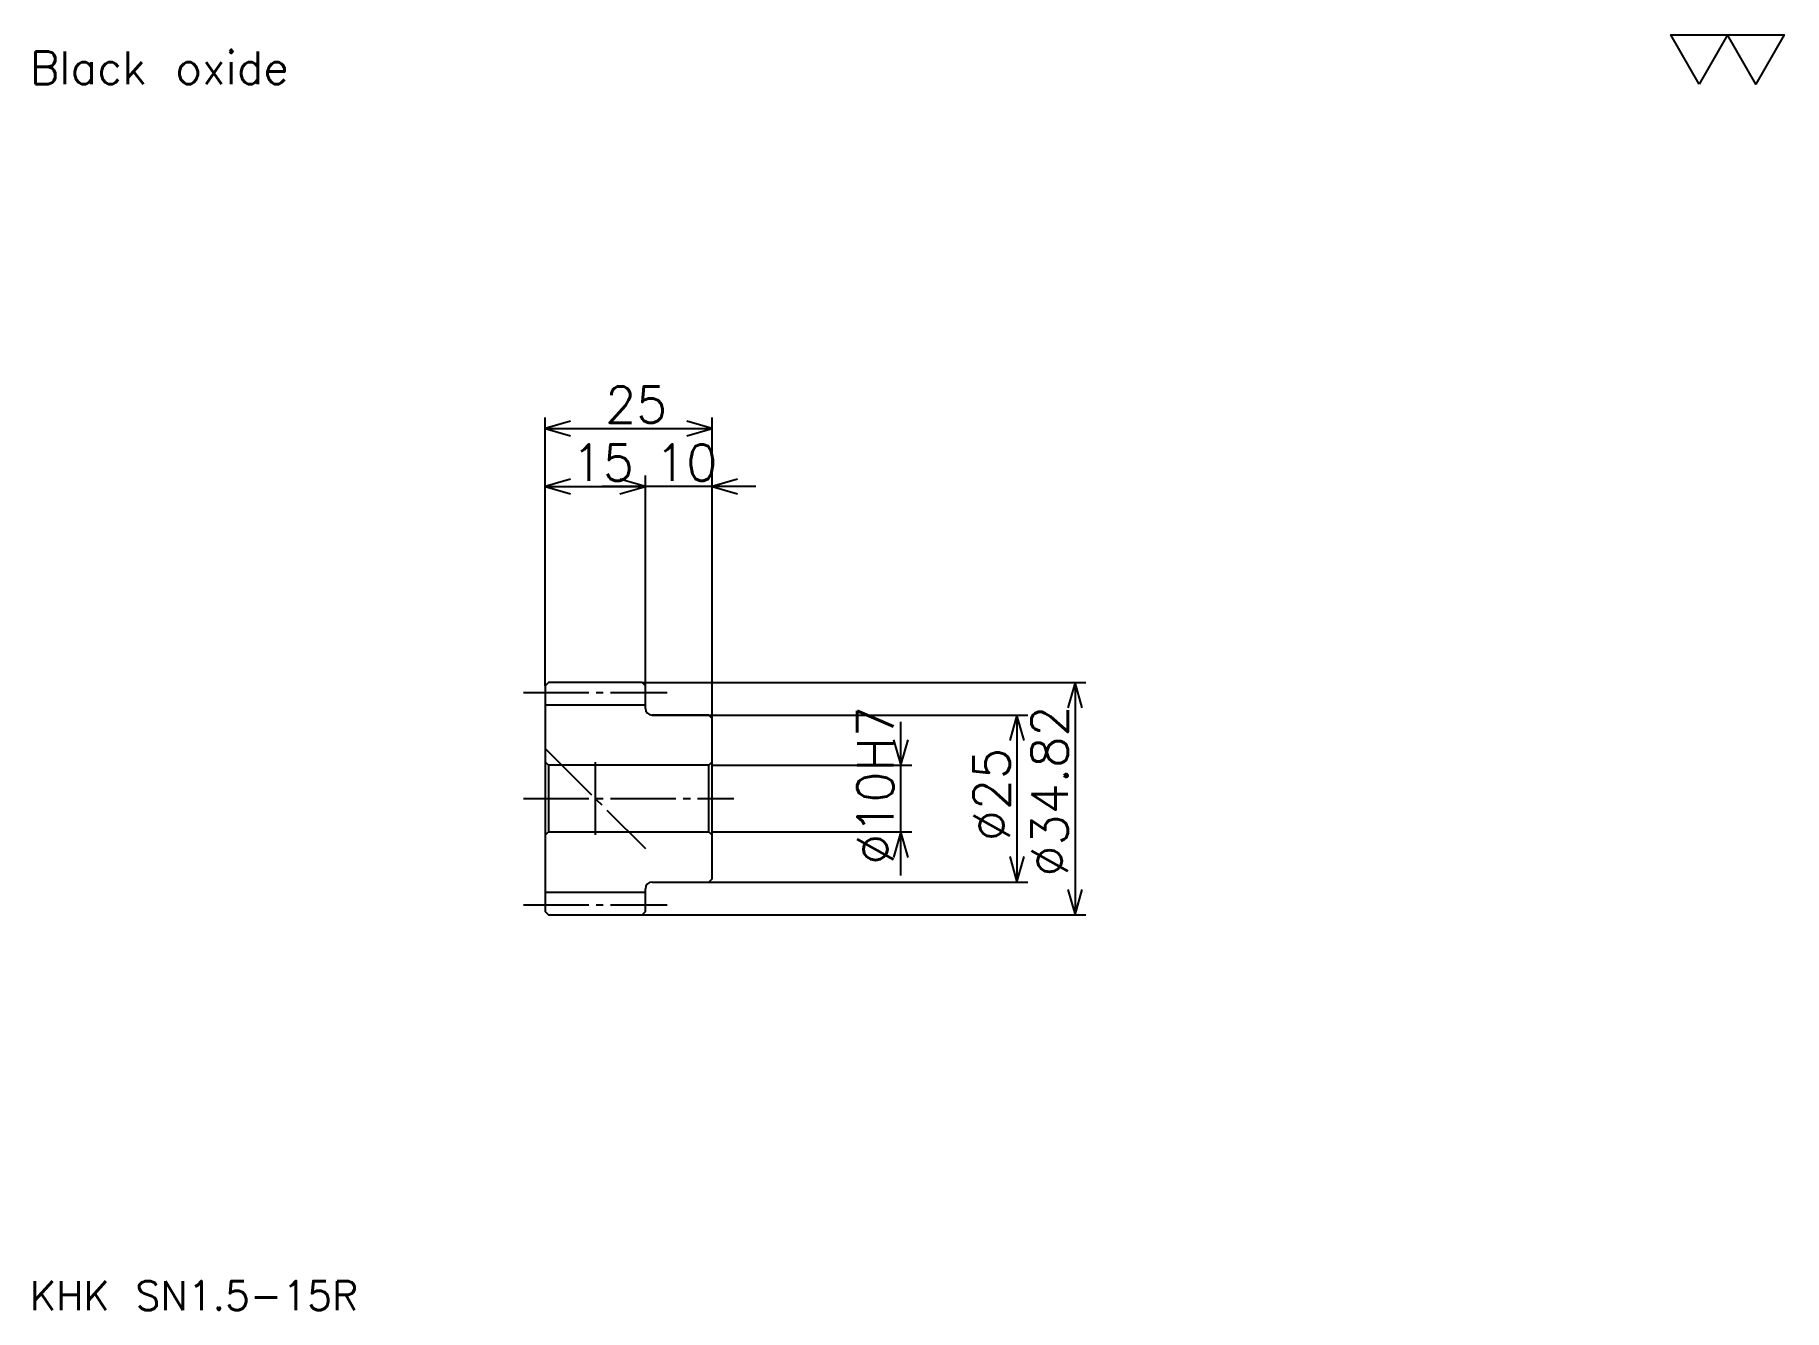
# Model space of a CAD drawing. Extents: x 12 to 274, y 12 to 203.
import ezdxf

# ---------------------------------------------------------------- set-up
doc = ezdxf.new("R2010")
doc.units = 0
doc.linetypes.add('DASHDOT', pattern=[13.04348, 9.782609, -1.086957, 1.086957, -1.086957])
doc.layers.get('0').update_dxf_attribs({"linetype": 'CONTINUOUS'})
doc.layers.add('DASHDOT', color=6, linetype='DASHDOT')
doc.styles.add('KANJI', font='TXT', dxfattribs={"bigfont": 'BIGFONT'})

msp = doc.modelspace()

# ---------------------------------------------------------------- linework, layer by layer
at = {"color": 5}
for p, q in [((88.043472, 105.996864), (88.043472, 145.670776)), ((113.043472, 105.996864), (113.043472, 145.670776)), ((88.043472, 144.040344), (113.043472, 144.040344)), ((103.043472, 105.996864), (103.043472, 136.975128)), ((88.043472, 135.344696), (103.043472, 135.344696)), ((119.565216, 135.344696), (96.521736, 135.344696)), ((88.043472, 105.496864), (88.043472, 105.996864)), ((102.543472, 105.996864), (113.043472, 105.996864)), ((103.043472, 105.496864), (103.043472, 105.996864)), ((113.043472, 105.996864), (169.021729, 105.996864)), ((113.043472, 100.58696), (113.043472, 105.996864)), ((167.391296, 105.996864), (167.391296, 71.177055)), ((104.043472, 101.08696), (113.043472, 101.08696)), ((113.043472, 101.08696), (160.32608, 101.08696)), ((141.304352, 77.065224), (141.304352, 100.108696)), ((158.695648, 101.08696), (158.695648, 76.08696)), ((113.043472, 93.58696), (142.934784, 93.58696)), ((113.043472, 83.58696), (142.934784, 83.58696)), ((104.043472, 76.08696), (113.043472, 76.08696)), ((113.043472, 76.08696), (160.32608, 76.08696)), ((102.543472, 71.177055), (113.043472, 71.177055)), ((113.043472, 71.177055), (169.021729, 71.177055))]:
    msp.add_line(p, q, dxfattribs=at)
at = {"color": 4}
for p, q in [((88.043472, 102.621864), (103.043472, 102.621864)), ((88.543472, 93.58696), (88.543472, 83.58696)), ((112.543472, 93.58696), (113.043472, 94.08696)), ((112.543472, 83.58696), (113.043472, 83.08696)), ((88.043472, 74.552055), (103.043472, 74.552055))]:
    msp.add_line(p, q, dxfattribs=at)
at = {"color": 7}
msp.add_line((95.543472, 94.021744), (95.543472, 83.152176), dxfattribs=at)
msp.add_lwpolyline([(260.869568, 195.652176), (256.630432, 203), (273.586975, 203), (269.347839, 195.652176), (265.108704, 203), (260.869568, 195.652176)], dxfattribs=at)
at = {"color": 5}
for points in [[(91.847816, 145.127304), (88.043472, 144.040344), (91.847816, 142.953384)], [(109.23912, 142.953384), (113.043472, 144.040344), (109.23912, 145.127304)], [(91.847816, 136.431641), (88.043472, 135.344696), (91.847816, 134.257736)], [(99.23912, 134.257736), (103.043472, 135.344696), (99.23912, 136.431641)], [(99.23912, 134.257736), (103.043472, 135.344696), (99.23912, 136.431641)], [(116.847824, 136.431641), (113.043472, 135.344696), (116.847824, 134.257736)], [(168.478256, 102.19252), (167.391296, 105.996864), (166.304337, 102.19252)], [(159.782608, 97.282608), (158.695648, 101.08696), (157.608688, 97.282608)], [(140.217392, 97.391312), (141.304352, 93.58696), (142.391296, 97.391312)], [(142.391296, 79.782608), (141.304352, 83.58696), (140.217392, 79.782608)], [(157.608688, 79.891312), (158.695648, 76.08696), (159.782608, 79.891312)], [(166.304337, 74.9814), (167.391296, 71.177055), (168.478256, 74.9814)]]:
    msp.add_lwpolyline(points, dxfattribs=at)
at = {"color": 4}
for points in [[(103.043472, 102.08696), (103.043472, 105.496864), (102.543472, 105.996864), (88.543472, 105.996864), (88.043472, 105.496864), (88.043472, 83.08696)], [(104.043472, 76.08696), (112.543472, 76.08696), (113.043472, 76.58696), (113.043472, 100.58696), (112.543472, 101.08696), (104.043472, 101.08696)], [(88.043472, 83.08696), (88.543472, 83.58696), (112.543472, 83.58696), (112.543472, 93.58696), (88.543472, 93.58696), (88.043472, 94.08696)], [(88.043472, 83.08696), (88.043472, 71.677055), (88.543472, 71.177055), (102.543472, 71.177055), (103.043472, 71.677055), (103.043472, 75.08696)]]:
    msp.add_lwpolyline(points, dxfattribs=at)
for centre, start, end in [((104.043472, 102.08696), 180, 270), ((104.043472, 75.08696), 90, 180)]:
    msp.add_arc(centre, 1, start, end, dxfattribs=at)
at = {"layer": 'DASHDOT', "color": 7}
for p, q in [((84.7826, 104.496864), (106.304344, 104.496864)), ((88.043472, 96.08696), (103.043472, 81.08696)), ((84.7826, 88.58696), (116.304344, 88.58696)), ((84.7826, 72.677055), (106.304344, 72.677055))]:
    msp.add_line(p, q, dxfattribs=at)

# ---------------------------------------------------------------- texts
at = {"color": 7, "style": 'KANJI'}
for s, height, p in [('Black oxide', 4.891304, (10.869565, 195.652176)), ('25', 5.434783, (97.010864, 144.909912)), ('15', 5.434783, (92.010864, 136.214249)), ('10', 5.434783, (104.510864, 136.214249)), ('KHK SN1.5-15R', 4.347826, (10.869565, 11.956522))]:
    msp.add_text(s, height=height, dxfattribs=at).set_placement(p)
for s, p in [('%%c10H7', (140.217392, 78.66848)), ('%%c34.82', (166.304337, 76.902176)), ('%%c25', (157.608688, 82.201088))]:
    msp.add_text(s, height=5.434783, rotation=90, dxfattribs=at).set_placement(p)

doc.saveas('drawing.dxf')
